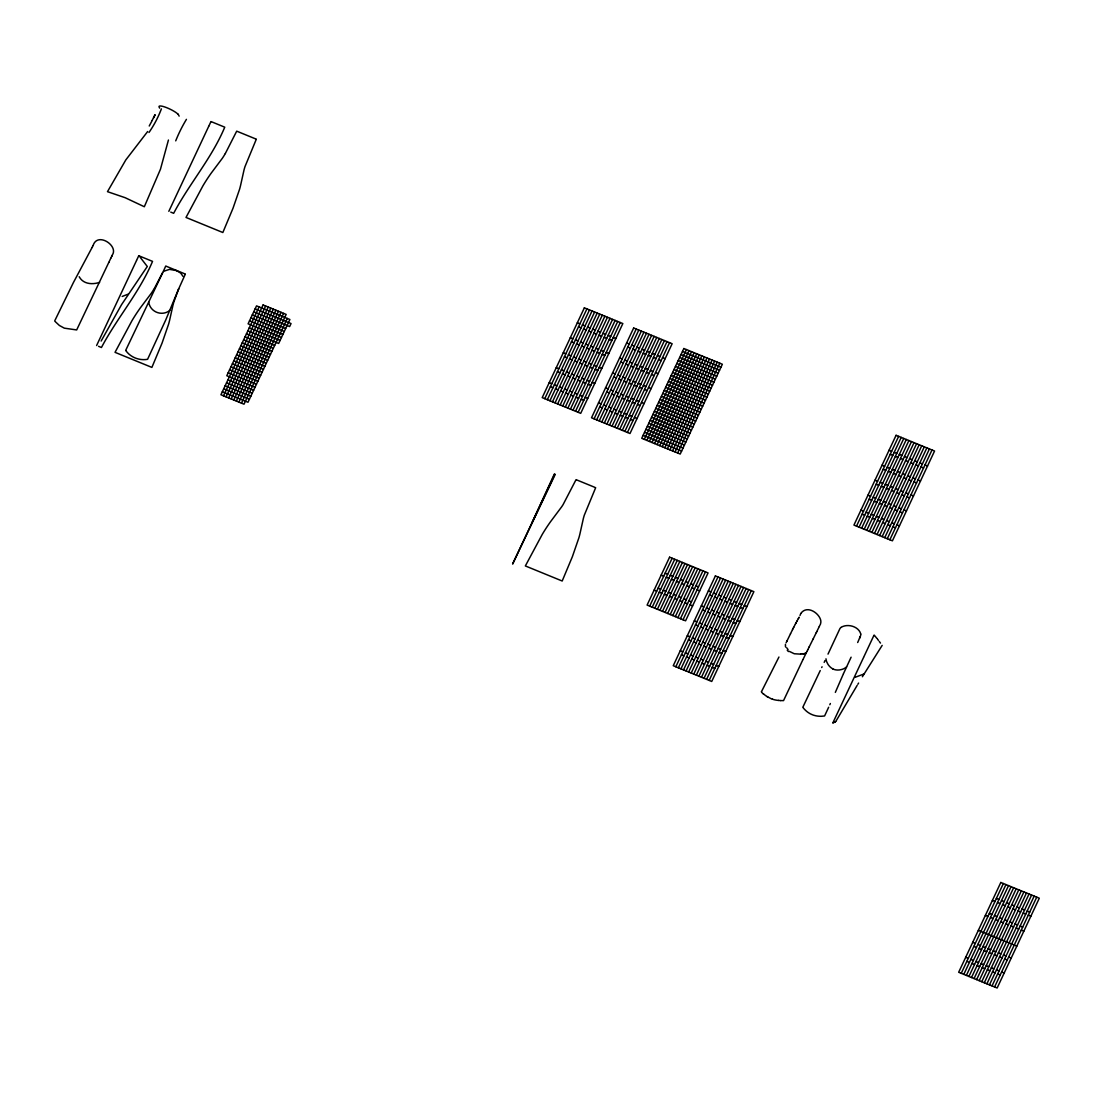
<?xml version="1.0" encoding="UTF-8"?>
<svg xmlns="http://www.w3.org/2000/svg" width="1094" height="1094" viewBox="0 0 1094 1094"><rect width="100%" height="100%" fill="white"/><g stroke="black" fill="none" stroke-linecap="round" stroke-linejoin="round"><path stroke-width="1.5" d="M785.424 644.352L785.437 644.968A17.6 8.861 22 0 0 785.574 645.474M93.14 245.412C97.462 231.832 118.248 245.453 112.545 254.628M800.015 615.457L800.767 613.556M168.435 140.032L160.462 169.228L144.326 206.739L125.14 197.699L107.485 191.669L125.824 159.902L147.649 131.526M178.513 289.281L173.987 301.588A91.978 87.329 -27.4 0 0 173.043 304.87L169.611 320.282A123.513 117.263 -27.4 0 1 168.626 324.056L162.049 343.119L151.888 367.406L115.034 352.336L131.95 320.733A175.218 166.356 -27.4 0 1 140.196 308.07L151.287 293.288A88.477 84.006 -27.4 0 0 152.75 291.059L154.24 288.625M178.691 288.816L165.809 319.804L147.581 359.311C139.622 360.733 130.815 357.629 125.865 350.668M178.554 289.158L185.351 274.074M859.597 638.062L860.24 636.585M165.727 266.047L163.922 270.068M236.701 131.157L225.337 153.529M576.046 479.651L563.068 504.662A88.477 84.006 -27.4 0 1 561.605 506.891L550.542 521.701A175.218 166.356 -27.4 0 0 542.282 534.351L525.352 565.94L562.193 581.01L572.367 556.723L578.945 537.66A123.513 117.263 -27.4 0 0 579.929 533.886L583.362 518.474A91.978 87.329 -27.4 0 1 584.305 515.192L595.669 487.678M857.682 642.52L859.925 637.296M835.337 692.379L843.351 673.959M859.788 637.624L860.294 636.448A5.908 5.607 -27.4 0 0 860.486 635.983L860.691 635.217A4.855 4.608 -27.4 0 0 860.773 634.233M843.488 673.644L851.105 657.193M828.008 654.116L839.918 628.612A6.769 6.427 -27.4 0 1 840.342 628.079L840.507 627.901A5.716 5.429 -27.4 0 1 841.026 627.423M830.373 703.51L829.813 704.755M828.664 707.23L824.589 715.968L821.553 716.269A24.519 23.275 -27.4 0 1 820.008 716.269L818.449 716.173A22.933 21.771 -27.4 0 1 815.345 715.667L813.827 715.257A21.921 20.813 -27.4 0 1 812.336 714.724L810.9 714.095A22.195 21.059 -27.4 0 1 809.519 713.356L808.206 712.522A23.89 22.673 -27.4 0 1 805.813 710.608L804.787 709.623A23.439 22.249 -27.4 0 1 802.818 707.271L820.24 670.567M168.832 211.333L208.694 126.384M108.771 262.478L110.713 258.362M108.785 262.437L76.676 329.937L64.327 328.159L59.377 325.465L55.288 321.663M96.614 345.526L136.49 260.591M136.586 260.358L138.76 255.736M208.804 126.166L210.978 121.543M163.662 270.628L154.459 288.283M259.1 306.908L226.786 375.748L255.011 387.29M223.491 395.809L265.637 306.019M226.061 396.848L268.208 307.072M228.632 397.901L270.765 308.111M231.19 398.954L273.336 309.164M233.76 400.007L275.907 310.217M236.318 401.047L278.464 311.27M238.889 402.1L281.035 312.31M241.459 403.153L283.592 313.363M287.325 318.45L247.996 402.25L222.328 391.761M544.771 398.667L586.917 308.877M547.342 399.72L589.488 309.93M549.913 400.773L592.045 310.983M552.47 401.813L594.616 312.036M555.041 402.865L597.187 313.075M557.612 403.918L599.744 314.128M560.169 404.958L602.315 315.181M562.74 406.011L604.886 316.221M565.297 407.064L607.443 317.274M567.868 408.117L610.014 318.327M570.439 409.156L612.572 319.38M572.996 410.209L615.143 320.419M575.567 411.262L617.713 321.472M578.124 412.301L620.271 322.525M554.754 474.263L512.607 564.053L555.191 474.454L554.316 474.085L532.272 522.153M594.069 418.824L636.216 329.034M596.64 419.877L638.787 330.087M599.211 420.93L641.344 331.14M601.768 421.969L643.915 332.193M604.339 423.022L646.486 333.232M606.896 424.075L649.043 334.285M609.467 425.115L651.614 335.338M612.038 426.168L654.171 336.378M614.596 427.221L656.742 337.431M617.166 428.274L659.313 338.484M619.724 429.313L661.87 339.537M622.295 430.366L664.441 340.576M624.865 431.419L667.012 341.629M627.423 432.458L669.569 342.682M644.284 439.364L686.43 349.574M646.855 440.403L689.001 350.627M649.412 441.456L691.558 351.666M651.983 442.509L694.129 352.719M654.554 443.549L696.7 353.772M657.111 444.602L699.257 354.812M659.682 445.655L701.828 355.865M662.253 446.708L704.386 356.917M664.81 447.747L706.956 357.97M667.381 448.8L709.527 359.01M669.938 449.853L712.085 360.063M672.509 450.892L714.655 361.116M675.08 451.945L717.213 362.155M677.637 452.998L719.784 363.208M649.672 606.131L672.14 558.241M652.229 607.184L674.711 559.294M654.8 608.223L677.282 560.347M657.371 609.276L679.839 561.386M659.928 610.329L682.41 562.439M662.499 611.368L684.967 563.492M665.056 612.421L687.538 564.531M667.627 613.474L690.109 565.584M670.198 614.527L692.666 566.637M672.755 615.566L695.237 567.69M675.326 616.619L697.808 568.73M677.883 617.672L700.365 569.783M680.454 618.712L702.936 570.836M683.025 619.765L705.493 571.875M675.818 666.766L717.965 576.976M678.376 667.805L720.522 578.029M680.947 668.858L723.093 579.068M683.518 669.911L725.65 580.121M686.075 670.964L728.221 581.174M688.646 672.003L730.792 582.227M691.217 673.056L733.349 583.266M693.774 674.109L735.92 584.319M696.345 675.148L738.491 585.372M698.902 676.201L741.048 586.411M701.473 677.254L743.619 587.464M704.044 678.307L746.176 588.517M706.601 679.347L748.747 589.57M709.172 680.4L751.318 590.61M856.506 526.132L898.653 436.342M859.063 527.185L901.21 437.395M861.634 528.224L903.781 438.448M864.205 529.277L906.338 439.487M866.763 530.33L908.909 440.54M869.333 531.383L911.48 441.593M871.891 532.422L914.037 442.646M874.462 533.475L916.608 443.685M877.032 534.528L919.165 444.738M879.59 535.568L921.736 445.791M882.161 536.621L924.307 446.831M825.026 660.557L824.685 661.296M884.731 537.674L926.864 447.884M887.289 538.727L929.435 448.937M889.86 539.766L932.006 449.99M832.835 722.929L863.508 657.576M863.686 657.207L874.051 635.122M961.243 973.318L1003.376 883.528M963.8 974.357L1005.947 884.581M966.371 975.41L1008.518 885.634M968.928 976.463L1011.075 886.673M971.499 977.516L1013.646 887.726M974.07 978.556L1016.203 888.779M976.627 979.609L1018.774 889.819M979.198 980.662L1021.345 890.872M981.756 981.701L1023.902 891.925M984.326 982.754L1026.473 892.977M986.897 983.807L1029.044 894.017M989.455 984.86L1031.601 895.07M992.026 985.899L1034.172 896.123M994.596 986.952L1036.729 897.162M125.673 350.408L162.719 272.652M824.534 661.61L824.179 662.376M54.7 320.911L73.435 282.512L92.156 247.381M110.699 258.389L111.711 256.311M761.533 691.545L778.942 657.029M802.887 659.723L783.55 700.598L780.542 700.598M822.073 666.793L821.703 667.545M803.037 659.422L806.921 651.491M786.832 641.303L790.511 633.727M786.094 642.807L786.983 641.002M790.497 633.768L792.562 629.597M816.739 631.717L819.132 626.821M111.684 256.352L112.053 255.599M816.384 632.428L813.198 638.896M819.269 626.52L819.803 625.44M816.302 632.619L816.821 631.553M112.039 255.64L112.381 254.957M820.24 624.551L820.568 623.881A20.841 14.072 28.6 0 0 820.609 623.443C823.044 616.373 808.452 603.546 801.027 613.132M807.153 651.026L807.823 649.658M813.225 638.828L809.191 646.923M807.769 649.781L809.259 646.786M792.521 629.679L793.232 628.271M155.02 114.774L152.216 120.299M256.324 139.184L244.96 166.698A91.978 87.329 -27.4 0 0 244.017 169.98L240.584 185.392A123.513 117.263 -27.4 0 1 239.6 189.166L233.022 208.229L222.848 232.516L186.007 217.446L202.923 185.843A175.218 166.356 -27.4 0 1 211.169 173.18L222.26 158.398A88.477 84.006 -27.4 0 0 223.723 156.168L225.296 153.598M153.57 117.837L154.965 115.061M793.191 628.339L793.67 627.382M101.14 341.041L121.571 304.624L147.293 266.485L140.073 257.158M793.642 627.45L795.256 624.318M795.406 624.031L795.926 623.06M795.721 623.443L796.979 621.105M152.148 120.586L149.235 126.001M796.952 621.146L798.388 618.52M92.976 245.876L92.128 247.435M798.36 618.575L798.866 617.659M798.675 618.001L799.153 617.153M862.373 676.748L882.174 645.392M858.599 683.066L857.887 684.229M857.163 685.391L835.761 721.493M846.592 666.875L846.031 667.34A10.68 10.147 -27.4 0 1 845.443 667.778L844.855 668.147A11.296 10.721 -27.4 0 1 844.13 668.543L843.474 668.858A13.128 12.458 -27.4 0 1 841.888 669.419L841.067 669.637A12.253 11.637 -27.4 0 1 832.835 668.967M163.963 271.175L169.543 269.37L176.64 270.615M169.83 310.409C161.967 316.686 150.193 312.091 148.688 302.122M841.313 627.218C847.754 623.416 858.612 626.356 860.759 633.918M834.12 722.396L835.419 721.671M834.558 722.149L833.149 722.915M834.804 722.013L835.611 721.575M806.237 652.858L804.158 653.583M122.2 296.46L128.244 294.122M855.016 677.323L863.822 674.054M99.609 282.348C92.47 284.796 83.281 284.276 79.192 276.741M803.352 653.774L802.586 653.925M800.835 654.157L794.258 653.747L789.253 651.34M778.627 700.447L777.314 700.283A19.596 13.032 10.5 0 1 773.814 699.613L772.487 699.162M237.371 131.43L255.722 138.938M211.47 121.749L224.749 127.177C211.771 158.206 189.276 183.737 173.659 213.303L170.773 212.127M682.465 351.516L720.946 367.256M681.056 354.511L719.537 370.251M679.647 357.506L718.129 373.232M678.253 360.5L716.734 376.227M577.331 322.798L579.902 323.851M582.459 324.891L585.03 325.944M587.587 326.997L590.158 328.05M592.729 329.089L595.286 330.142M597.857 331.195L600.428 332.234M602.985 333.287L605.556 334.34M608.114 335.393L610.684 336.432M613.255 337.485L615.813 338.538M626.63 342.955L629.2 344.008M631.758 345.048L634.329 346.101M636.886 347.154L639.457 348.207M642.028 349.246L644.585 350.299M647.156 351.352L649.713 352.391M652.284 353.444L654.855 354.497M657.412 355.55L659.983 356.589M662.554 357.642L665.111 358.695M676.844 363.481L715.326 379.221M889.053 450.263L891.624 451.316M894.195 452.355L896.752 453.408M899.323 454.461L901.88 455.501M904.451 456.554L907.022 457.607M909.579 458.659L912.15 459.699M914.707 460.752L917.278 461.805M919.849 462.844L922.406 463.897M924.977 464.95L927.548 466.003M578.494 326.846L581.051 327.885M583.622 328.938L586.193 329.991M588.75 331.031L591.321 332.084M593.892 333.137L596.449 334.19M599.02 335.229L601.577 336.282M604.148 337.335L606.719 338.374M609.276 339.427L611.847 340.48M627.792 347.003L630.349 348.042M632.92 349.095L635.491 350.148M638.048 351.188L640.619 352.241M643.176 353.294L645.747 354.347M648.318 355.386L650.875 356.439M653.446 357.492L656.017 358.531M658.574 359.584L661.145 360.637M675.436 366.476L713.917 382.216M890.215 454.297L892.786 455.35M895.343 456.403L897.914 457.456M900.485 458.495L903.042 459.548M905.613 460.601L908.184 461.641M910.741 462.694L913.312 463.747M915.869 464.8L918.44 465.839M921.011 466.892L923.568 467.945M674.027 369.471L712.522 385.211M672.632 372.466L711.114 388.206M671.224 375.461L709.705 391.201M570.302 337.759L572.873 338.812M575.444 339.865L578.001 340.904M580.572 341.957L583.129 343.01M585.7 344.063L588.271 345.102M590.828 346.155L593.399 347.208M595.97 348.248L598.527 349.301M601.098 350.353L603.656 351.406M606.226 352.446L608.797 353.499M619.601 357.916L622.171 358.969M624.729 360.022L627.3 361.061M629.87 362.114L632.428 363.167M634.999 364.22L637.57 365.259M640.127 366.312L642.698 367.365M645.255 368.404L647.826 369.457M650.397 370.51L652.954 371.563M655.525 372.603L658.082 373.656M669.815 378.456L708.297 394.182M882.037 465.223L884.595 466.276M887.166 467.329L889.737 468.369M892.294 469.422L894.865 470.475M897.422 471.514L899.993 472.567M902.564 473.62L905.121 474.673M907.692 475.712L910.249 476.765M912.82 477.818L915.391 478.857M917.948 479.91L920.519 480.963M571.465 341.807L574.035 342.86M576.593 343.899L579.164 344.952M581.734 346.005L584.292 347.044M586.863 348.097L589.434 349.15M591.991 350.203L594.562 351.242M597.119 352.295L599.69 353.348M602.261 354.388L604.818 355.441M620.763 361.964L623.334 363.017M625.891 364.056L628.462 365.109M631.033 366.162L633.59 367.201M636.161 368.254L638.718 369.307M641.289 370.36L643.86 371.399M646.417 372.452L648.988 373.505M651.559 374.545L654.116 375.598M668.407 381.45L706.902 397.177M883.2 469.271L885.757 470.311M888.328 471.364L890.885 472.417M893.456 473.47L896.027 474.509M898.584 475.562L901.155 476.615M903.712 477.654L906.283 478.707M908.854 479.76L911.411 480.813M913.982 481.852L916.553 482.905M667.012 384.432L705.493 400.172M665.603 387.426L704.085 403.166M664.195 390.421L702.676 406.161M563.287 352.733L565.844 353.772M568.415 354.825L570.986 355.878M573.543 356.917L576.114 357.97M578.671 359.023L581.242 360.076M583.813 361.116L586.37 362.169M588.941 363.222L591.498 364.261M594.069 365.314L596.64 366.367M599.197 367.42L601.768 368.459M612.585 372.89L615.143 373.929M617.713 374.982L620.271 376.035M622.842 377.074L625.412 378.127M627.97 379.18L630.541 380.233M633.111 381.273L635.669 382.326M638.24 383.379L640.797 384.418M643.368 385.471L645.939 386.524M648.496 387.577L651.067 388.616M662.8 393.416L701.281 409.156M875.009 480.184L877.579 481.237M880.137 482.29L882.708 483.343M885.265 484.382L887.836 485.435M890.407 486.488L892.964 487.527M895.535 488.58L898.106 489.633M900.663 490.686L903.234 491.726M905.791 492.779L908.362 493.832M910.933 494.871L913.49 495.924M564.449 356.767L567.007 357.82M569.577 358.873L572.135 359.912M574.706 360.965L577.276 362.018M579.834 363.058L582.405 364.111M584.975 365.164L587.533 366.216M590.104 367.256L592.661 368.309M595.232 369.362L597.803 370.401M613.748 376.924L616.305 377.977M618.876 379.03L621.433 380.069M624.004 381.122L626.575 382.175M629.132 383.215L631.703 384.267M634.26 385.32L636.831 386.373M639.402 387.413L641.959 388.466M644.53 389.519L647.101 390.558M661.391 396.411L699.873 412.151M876.171 484.232L878.742 485.285M881.299 486.324L883.87 487.377M886.427 488.43L888.998 489.483M891.569 490.522L894.126 491.575M896.697 492.628L899.254 493.667M901.825 494.72L904.396 495.773M906.953 496.826L909.524 497.866M659.983 399.406L698.464 415.132M658.574 402.401L697.069 418.127M657.179 405.382L695.661 421.122M556.258 367.693L558.829 368.746M561.386 369.786L563.957 370.839M566.528 371.892L569.085 372.931M571.656 373.984L574.213 375.037M576.784 376.09L579.355 377.129M581.912 378.182L584.483 379.235M587.04 380.274L589.611 381.327M592.182 382.38L594.739 383.433M605.556 387.85L608.127 388.903M610.684 389.943L613.255 390.996M615.813 392.049L618.383 393.088M620.954 394.141L623.512 395.194M626.083 396.247L628.653 397.286M631.211 398.339L633.782 399.392M636.339 400.431L638.91 401.484M641.481 402.537L644.038 403.59M655.771 408.377L694.252 424.116M867.98 495.158L870.55 496.197M873.121 497.25L875.679 498.303M878.25 499.356L880.807 500.396M883.378 501.449L885.949 502.502M888.506 503.541L891.077 504.594M893.648 505.647L896.205 506.7M898.776 507.739L901.333 508.792M903.904 509.845L906.475 510.884M557.42 371.728L559.991 372.781M562.548 373.833L565.119 374.886M567.677 375.926L570.247 376.979M572.818 378.032L575.376 379.071M577.947 380.124L580.517 381.177M583.075 382.23L585.646 383.269M588.203 384.322L590.774 385.375M606.719 391.884L609.276 392.937M611.847 393.99L614.418 395.043M616.975 396.083L619.546 397.136M622.117 398.189L624.674 399.228M627.245 400.281L629.802 401.334M632.373 402.387L634.944 403.426M637.501 404.479L640.072 405.532M654.362 411.371L692.844 427.111M869.142 499.192L871.713 500.245M874.284 501.298L876.841 502.337M879.412 503.39L881.969 504.443M884.54 505.496L887.111 506.536M889.668 507.589L892.239 508.642M894.796 509.681L897.367 510.734M899.938 511.787L902.495 512.84M652.954 414.366L691.449 430.106M651.559 417.361L690.04 433.101M650.151 420.356L688.632 436.082M549.229 382.654L551.8 383.707M554.371 384.76L556.928 385.799M559.499 386.852L562.07 387.905M564.627 388.944L567.198 389.997M569.755 391.05L572.326 392.103M574.897 393.143L577.454 394.196M580.025 395.249L582.582 396.288M585.153 397.341L587.724 398.394M598.527 402.811L601.098 403.864M603.669 404.917L606.226 405.956M608.797 407.009L611.355 408.062M613.925 409.101L616.496 410.154M619.054 411.207L621.624 412.26M624.195 413.3L626.753 414.352M629.323 415.405L631.881 416.445M634.452 417.498L637.023 418.551M648.742 423.351L687.223 439.077M860.964 510.119L863.522 511.171M866.092 512.211L868.663 513.264M871.221 514.317L873.791 515.37M876.349 516.409L878.92 517.462M881.49 518.515L884.048 519.554M886.619 520.607L889.19 521.66M891.747 522.713L894.318 523.752M896.875 524.805L899.446 525.858M550.391 386.702L552.962 387.741M555.533 388.794L558.09 389.847M560.661 390.9L563.219 391.939M565.789 392.992L568.36 394.045M570.918 395.084L573.488 396.137M576.046 397.19L578.617 398.243M581.188 399.283L583.745 400.336M599.69 406.859L602.261 407.898M604.818 408.951L607.389 410.004M609.96 411.057L612.517 412.096M615.088 413.149L617.659 414.202M620.216 415.241L622.787 416.294M625.344 417.347L627.915 418.4M630.486 419.44L633.043 420.493M647.347 426.332L685.829 442.072M862.127 514.166L864.684 515.206M867.255 516.259L869.812 517.312M872.383 518.351L874.954 519.404M877.511 520.457L880.082 521.51M882.653 522.549L885.21 523.602M887.781 524.655L890.338 525.694M892.909 526.747L895.48 527.8M645.939 429.327L684.42 445.067M644.53 432.321L683.012 448.061M643.122 435.316L681.617 451.056M166.397 266.321L184.749 273.828M139.253 255.941L152.531 261.37C139.553 292.399 117.058 317.944 101.441 347.495L98.556 346.319M255.134 308.864L291.045 323.55L289.65 326.545L253.726 311.845M252.317 314.84L285.671 328.487M250.923 317.834L284.276 331.468M249.514 320.829L282.867 334.463M281.459 337.458L248.106 323.824L256.543 305.869L289.896 319.503L278.655 343.448L247.859 330.853M249.268 327.858L280.05 340.453M246.465 333.848L274.676 345.389M245.056 336.843L273.281 348.384M243.647 339.837L271.873 351.379M242.239 342.832L270.464 354.374M576.716 479.924L595.068 487.432M240.844 345.827L269.056 357.355M239.436 348.808L267.661 360.35M238.027 351.803L266.252 363.345M236.632 354.798L264.844 366.34M235.224 357.793L263.449 369.334M233.815 360.788L262.04 372.329M232.407 363.782L260.632 375.324M231.012 366.777L259.223 378.305M229.603 369.758L257.828 381.3M228.195 372.753L256.42 384.295M227.949 379.796L253.603 390.284M226.554 382.791L252.208 393.279M225.145 385.772L250.799 396.274M223.737 388.767L249.391 399.255M665.125 573.201L667.682 574.254M670.253 575.307L672.824 576.36M675.381 577.4L677.952 578.452M680.509 579.505L683.08 580.545M685.651 581.598L688.208 582.651M690.779 583.704L693.336 584.743M695.907 585.796L698.478 586.849M708.365 590.897L710.936 591.936M713.507 592.989L716.064 594.042M718.635 595.081L721.192 596.134M723.763 597.187L726.334 598.24M728.891 599.28L731.462 600.332M734.033 601.385L736.59 602.425M739.161 603.478L741.718 604.531M744.289 605.584L746.86 606.623M661.145 575.157L663.716 576.196M666.287 577.249L668.844 578.302M671.415 579.341L673.972 580.394M676.543 581.447L679.114 582.5M681.671 583.54L684.242 584.593M686.813 585.646L689.37 586.685M691.941 587.738L694.499 588.791M697.069 589.844L699.64 590.883M709.527 594.931L712.098 595.984M714.655 597.037L717.226 598.076M719.797 599.129L722.355 600.182M724.925 601.221L727.496 602.274M730.054 603.327L732.624 604.38M735.182 605.42L737.753 606.473M740.323 607.526L742.881 608.565M658.096 588.175L660.667 589.215M663.224 590.268L665.795 591.321M668.366 592.374L670.923 593.413M673.494 594.466L676.051 595.519M678.622 596.558L681.193 597.611M683.75 598.664L686.321 599.717M688.878 600.756L691.449 601.809M701.35 605.857L703.907 606.91M706.478 607.949L709.049 609.002M711.606 610.055L714.177 611.095M716.734 612.148L719.305 613.201M721.876 614.254L724.433 615.293M727.004 616.346L729.575 617.399M732.132 618.438L734.703 619.491M737.26 620.544L739.831 621.597M654.13 590.117L656.687 591.17M659.258 592.21L661.829 593.263M664.386 594.316L666.957 595.355M669.514 596.408L672.085 597.461M674.656 598.514L677.213 599.553M679.784 600.606L682.355 601.659M684.912 602.698L687.483 603.751M690.04 604.804L692.611 605.857M702.512 609.891L705.069 610.944M707.64 611.997L710.197 613.05M712.768 614.09L715.339 615.143M717.896 616.196L720.467 617.235M723.038 618.288L725.596 619.341M728.166 620.394L730.724 621.433M733.295 622.486L735.865 623.539M694.321 620.818L696.892 621.871M699.449 622.924L702.02 623.963M704.591 625.016L707.148 626.069M709.719 627.108L712.276 628.161M714.847 629.214L717.418 630.267M719.975 631.306L722.546 632.359M725.103 633.412L727.674 634.452M730.245 635.505L732.802 636.558M695.483 624.865L698.054 625.905M700.611 626.958L703.182 628.011M705.739 629.064L708.31 630.103M710.881 631.156L713.438 632.209M716.009 633.248L718.58 634.301M721.137 635.354L723.708 636.407M726.266 637.446L728.836 638.499M687.292 635.778L689.863 636.831M692.434 637.884L694.991 638.937M697.562 639.976L700.133 641.029M702.69 642.082L705.261 643.122M707.818 644.175L710.389 645.228M712.96 646.28L715.517 647.32M718.088 648.373L720.645 649.426M723.216 650.465L725.787 651.518M688.454 639.826L691.025 640.879M693.596 641.918L696.153 642.971M698.724 644.024L701.281 645.077M703.852 646.116L706.423 647.169M708.98 648.222L711.551 649.262M714.122 650.315L716.679 651.368M719.25 652.421L721.808 653.46M680.277 650.752L682.834 651.792M685.405 652.844L687.976 653.897M690.533 654.95L693.104 655.99M695.675 657.043L698.232 658.096M700.803 659.135L703.36 660.188M705.931 661.241L708.502 662.294M711.059 663.333L713.63 664.386M716.187 665.439L718.758 666.478M681.439 654.786L683.996 655.839M686.567 656.892L689.138 657.932M691.695 658.985L694.266 660.038M696.823 661.091L699.394 662.13M701.965 663.183L704.522 664.236M707.093 665.275L709.65 666.328M712.221 667.381L714.792 668.434M996.361 898.489L998.918 899.541M1001.489 900.594L1004.06 901.647M1006.617 902.687L1009.188 903.74M1011.745 904.793L1014.316 905.832M1016.887 906.885L1019.444 907.938M1022.015 908.991L1024.586 910.03M1027.143 911.083L1029.714 912.136M992.381 900.444L994.952 901.483M997.523 902.536L1000.08 903.589M1002.651 904.629L1005.208 905.682M1007.779 906.735L1010.35 907.788M1012.907 908.827L1015.478 909.88M1018.049 910.933L1020.606 911.972M1023.177 913.025L1025.734 914.078M1028.305 915.131L1030.876 916.17M989.332 913.463L991.902 914.502M994.46 915.555L997.031 916.608M999.601 917.661L1002.159 918.7M1004.73 919.753L1007.287 920.806M1009.858 921.845L1012.429 922.898M1014.986 923.951L1017.557 925.004M1020.114 926.044L1022.685 927.097M985.366 915.404L987.923 916.444M990.494 917.497L993.065 918.55M995.622 919.603L998.193 920.642M1000.75 921.695L1003.321 922.748M1005.892 923.801L1008.449 924.84M1011.02 925.893L1013.591 926.946M1016.148 927.986L1018.719 929.038M1021.276 930.091L1023.847 931.144M978.337 930.365L1016.818 946.105M972.716 942.331L975.287 943.384M977.845 944.437L980.415 945.489M982.986 946.529L985.544 947.582M988.114 948.635L990.685 949.674M993.243 950.727L995.813 951.78M998.371 952.833L1000.942 953.872M1003.513 954.925L1006.07 955.978M1008.641 957.018L1011.198 958.071M973.879 946.378L976.45 947.431M979.007 948.471L981.578 949.524M984.149 950.577L986.706 951.63M989.277 952.669L991.834 953.722M994.405 954.775L996.976 955.814M999.533 956.867L1002.104 957.92M1004.661 958.973L1007.232 960.012M965.701 957.305L968.258 958.344M970.829 959.397L973.386 960.45M975.957 961.503L978.528 962.542M981.086 963.595L983.656 964.648M986.227 965.687L988.785 966.74M991.355 967.793L993.913 968.846M996.484 969.886L999.054 970.939M1001.612 971.992L1004.183 973.031M966.85 961.339L969.421 962.392M971.992 963.445L974.549 964.484M977.12 965.537L979.691 966.59M982.248 967.643L984.819 968.682M987.376 969.735L989.947 970.788M992.518 971.828L995.075 972.881M997.646 973.933L1000.203 974.986M176.681 270.642L180.77 273.158L182.999 276.385M832.821 668.858L832.192 668.502A12.212 11.596 -27.4 0 1 831.249 667.873L830.661 667.395A14.687 13.948 -27.4 0 1 829.266 666.027L828.705 665.343A15.439 14.66 -27.4 0 1 827.693 663.826L826.722 661.815A14.222 13.497 -27.4 0 1 826.435 660.995L826.271 660.393A12.349 11.719 -27.4 0 1 825.984 658.807M768.002 697.179L766.867 696.495M763.448 693.746L764.405 694.635A20.171 13.128 11.4 0 0 766.88 696.481M874.489 635.45L877.019 638.527M877.552 639.197L878.414 640.318M879.22 641.399L880.479 643.081M159.642 108.128L159.109 107.048A20.471 4.034 25.1 0 1 159.04 106.665A13.251 2.612 25.1 0 1 159.095 106.391A11.487 2.27 25.1 0 1 160.216 105.995A11.022 2.174 25.1 0 1 162.623 106.35A10.735 2.12 25.1 0 1 164.797 106.993A10.366 2.038 25.1 0 1 167.273 107.923A10.543 2.079 25.1 0 1 172.373 110.344A10.954 2.161 25.1 0 1 177.242 113.502A10.735 2.12 25.1 0 1 177.925 114.063M179.142 116.142L178.527 114.911A20.54 4.048 25.1 0 0 178.24 114.528A12.472 2.462 25.1 0 0 177.816 114.036M763.133 693.883A21.948 14.783 8.6 0 1 761.383 691.818M768.084 697.097A18.188 11.993 10.9 0 0 769.615 697.89L770.791 698.546A18.065 12.198 10.2 0 0 772.432 699.244M780.432 700.543A21.689 13.319 10.1 0 1 778.627 700.392M804.336 653.706A16.807 7.904 11.3 0 1 803.57 653.897M802.312 653.679A16.068 7.316 10.2 0 1 800.644 653.87M788.5 651.559A11.61 6.933 14.7 0 1 787.242 650.205M788.077 649.535A14.495 7.015 22.9 0 1 786.791 647.812M785.711 647.142A17.148 8.848 20 0 1 785.383 645.966M175.724 140.852A107.28 74.542 -51.6 0 1 186.431 119.342M161.392 108.894A115.663 112.217 50.1 0 1 148.975 132.483M263.066 304.966L220.933 394.756L244.017 404.192L286.163 314.416L263.066 304.966M584.36 307.838L542.214 397.614L580.695 413.354L622.842 323.564L584.36 307.838M633.658 327.995L591.512 417.771L629.994 433.511L672.14 343.721L633.658 327.995M683.859 348.521L641.727 438.311L680.208 454.051L722.355 364.261L683.859 348.521M669.583 557.188L647.101 605.078L685.582 620.818L708.064 572.928L669.583 557.188M715.394 575.923L673.248 665.713L711.729 681.453L753.875 591.663L715.394 575.923M896.082 435.303L853.935 525.079L892.417 540.819L934.563 451.029L896.082 435.303M1000.819 882.475L958.672 972.265L997.154 988.005L1039.3 898.215L1000.819 882.475"/></g></svg>
